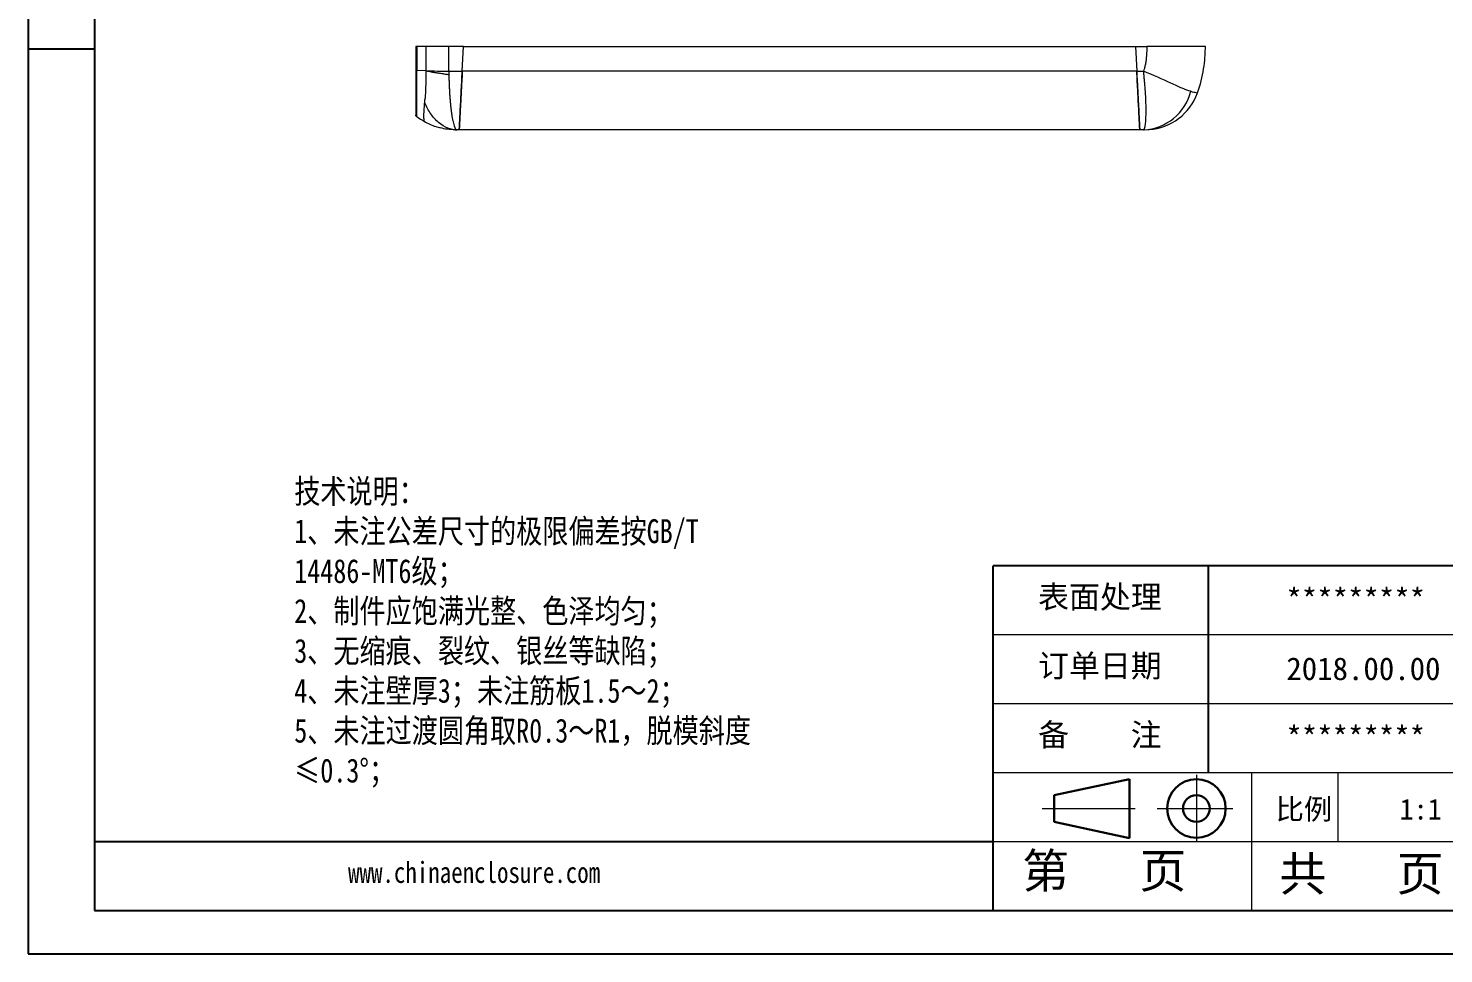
# Model space of a CAD drawing. Header units: inches. Extents: x 2883 to 4028, y 1129 to 1398.
# Drawn here: x 2882.9 to 3093.4, y 1128.8 to 1266.4 of the extents above; entities that cross this region are included whole.
import ezdxf

# ---------------------------------------------------------------- set-up
doc = ezdxf.new("R2010")
doc.units = ezdxf.units.IN
doc.header["$LTSCALE"] = 15
doc.linetypes.add('CENTER2', pattern=[28.575, 19.05, -3.175, 3.175, -3.175])
doc.layers.add('文字', color=81, linetype='Continuous')
for name, color, linetype, lineweight in [('粗实线', 7, 'Continuous', 30), ('细实线', 3, 'Continuous', 9), ('细点划线', 2, 'CENTER2', 9)]:
    doc.layers.add(name, color=color, linetype=linetype, lineweight=lineweight)
doc.styles.get("Standard").update_dxf_attribs({"font": 'txt', "bigfont": 'gbcbig.shx'})
doc.styles.add('宋体', font='', dxfattribs={"width": 0.8, "height": 3.5})
doc.styles.get('宋体').set_extended_font_data('SimSun')

msp = doc.modelspace()

# ---------------------------------------------------------------- linework, layer by layer
for p, q in [((2882.911, 1397.774), (2882.911, 1128.767)), ((2892.756, 1391.369), (2892.756, 1135.172)), ((2892.756, 1263.271), (2882.911, 1263.271)), ((2882.911, 1253.307), (2882.911, 1128.767)), ((3103.241, 1186.411), (3026.382, 1186.411)), ((3026.382, 1135.172), (3026.382, 1186.411)), ((3058.407, 1155.668), (3058.407, 1186.411)), ((3026.382, 1145.42), (2892.756, 1145.42)), ((2892.756, 1135.172), (3256.96, 1135.172)), ((2882.911, 1128.767), (3263.365, 1128.767)), ((2882.911, 1128.767), (3059.047, 1128.767))]:
    msp.add_line(p, q)
at = {"color": 7, "linetype": 'Continuous', "lineweight": 15}
for p, q in [((2940.537, 1263.663), (2940.537, 1260.094)), ((2940.674, 1263.663), (2940.674, 1260.081)), ((2942.045, 1263.663), (2940.674, 1263.663)), ((2941.995, 1263.663), (2940.691, 1263.663)), ((2942.045, 1263.663), (2942.045, 1260.05)), ((2945.446, 1259.981), (2945.446, 1263.663)), ((2947.444, 1259.981), (2947.637, 1263.663)), ((2947.444, 1259.981), (2947.637, 1263.663)), ((3047.537, 1263.663), (3047.73, 1259.981)), ((3047.537, 1263.663), (3047.73, 1259.981)), ((2942.044, 1260.034), (2940.674, 1260.081)), ((2942.044, 1260.034), (2942.045, 1260.05)), ((3056.54, 1256.186), (3056.749, 1256.75)), ((2940.573, 1253.29), (2940.587, 1253.28)), ((2940.668, 1253.221), (2940.685, 1253.209))]:
    msp.add_line(p, q, dxfattribs=at)
for centre, radius, start, end in [((2946.517, 1396.057), 136.081, 268.1167, 269.54886), ((3048.43, 1258.83), 7.574, 272.41211, 345.90588), ((3048.958, 1259.563), 8.3, 270, 336.00336)]:
    msp.add_arc(centre, radius, start, end, dxfattribs=at)
for points in [[(2940.674, 1263.663), (2940.59, 1263.663), (2940.537, 1263.663), (2940.537, 1263.663)], [(2947.637, 1263.663), (2946.906, 1263.663), (2946.176, 1263.663), (2945.446, 1263.663)], [(3047.537, 1263.663), (3048.099, 1263.663), (3048.661, 1263.663), (3049.222, 1263.663)], [(2945.446, 1259.981), (2945.447, 1259.816), (2945.449, 1259.649), (2945.451, 1259.482)], [(2945.446, 1259.981), (2946.111, 1259.981), (2946.777, 1259.981), (2947.444, 1259.981)], [(3047.73, 1259.981), (3048.068, 1259.981), (3048.406, 1259.981), (3048.744, 1259.981)]]:
    msp.add_open_spline(points, degree=3, dxfattribs=at)
for points, knots in [([(2945.446, 1263.663), (2944.841, 1263.663), (2944.248, 1263.663), (2943.104, 1263.663), (2942.56, 1263.663), (2942.045, 1263.663)], [0, 0, 0, 0, 0.5, 0.5, 1, 1, 1, 1]), ([(2947.637, 1263.663), (2954.982, 1263.663), (2962.349, 1263.663), (2974.627, 1263.663), (2979.524, 1263.663), (2989.338, 1263.663), (2994.256, 1263.663), (3009.036, 1263.663), (3018.869, 1263.663), (3034.991, 1263.663), (3041.276, 1263.663), (3047.537, 1263.663)], [0.09727704, 0.09727704, 0.09727704, 0.09727704, 0.28260282, 0.28260282, 0.40515184, 0.40515184, 0.52770086, 0.52770086, 0.7727989, 0.7727989, 0.93042382, 0.93042382, 0.93042382, 0.93042382]), ([(3049.222, 1263.663), (3049.221, 1263.507), (3049.22, 1263.195), (3049.201, 1262.574), (3049.158, 1261.993), (3049.079, 1261.378), (3048.995, 1260.901), (3048.878, 1260.408), (3048.785, 1260.112), (3048.744, 1259.981)], [0, 0, 0, 0, 0.1254548, 0.2507806, 0.5006956, 0.5931903, 0.7499195, 0.8899007, 1, 1, 1, 1]), ([(3057.937, 1263.663), (3057.937, 1263.663), (3057.882, 1263.663), (3057.723, 1263.663), (3057.657, 1263.663), (3057.498, 1263.663), (3057.404, 1263.663), (3057.087, 1263.663), (3056.827, 1263.663), (3056.368, 1263.663), (3056.203, 1263.663), (3055.851, 1263.663), (3055.661, 1263.663), (3055.066, 1263.663), (3054.633, 1263.663), (3053.931, 1263.663), (3053.688, 1263.663), (3053.184, 1263.663), (3052.922, 1263.663), (3052.124, 1263.663), (3051.571, 1263.663), (3050.426, 1263.663), (3049.829, 1263.663), (3049.222, 1263.663)], [0, 0, 0, 0, 0.125, 0.125, 0.1875, 0.1875, 0.25, 0.25, 0.375, 0.375, 0.4375, 0.4375, 0.5, 0.5, 0.625, 0.625, 0.6875, 0.6875, 0.75, 0.75, 0.875, 0.875, 1, 1, 1, 1]), ([(3056.765, 1256.745), (3057.196, 1257.941), (3057.495, 1259.152), (3057.773, 1260.905), (3057.837, 1261.479), (3057.898, 1262.319), (3057.913, 1262.596), (3057.927, 1263.005), (3057.931, 1263.139), (3057.936, 1263.409), (3057.936, 1263.567), (3057.937, 1263.663)], [0, 0, 0, 0, 0.5, 0.5, 0.75, 0.75, 0.875, 0.875, 0.9375, 0.9375, 1, 1, 1, 1]), ([(2940.674, 1260.081), (2940.634, 1260.082), (2940.598, 1260.084), (2940.549, 1260.089), (2940.537, 1260.092), (2940.537, 1260.094)], [0, 0, 0, 0, 0.5, 0.5, 1, 1, 1, 1]), ([(2940.537, 1260.094), (2940.537, 1260.018), (2940.537, 1259.859), (2940.537, 1259.61), (2940.537, 1259.342), (2940.537, 1259.056), (2940.537, 1258.577), (2940.537, 1258.05), (2940.537, 1257.486), (2940.537, 1256.949), (2940.537, 1256.37), (2940.537, 1255.804), (2940.537, 1255.37), (2940.537, 1255.022), (2940.537, 1254.73), (2940.537, 1254.466), (2940.537, 1254.229), (2940.537, 1254.021), (2940.537, 1253.843), (2940.537, 1253.696), (2940.537, 1253.58), (2940.537, 1253.496), (2940.537, 1253.444), (2940.537, 1253.437), (2940.537, 1253.434)], [0, 0, 0, 0, 0.0213282, 0.0445647, 0.0697039, 0.0967357, 0.1256452, 0.2070813, 0.2506998, 0.296973, 0.3754232, 0.4420322, 0.4998742, 0.5451248, 0.5904017, 0.6357221, 0.6810935, 0.7265163, 0.7719871, 0.8175008, 0.8630542, 0.9086481, 0.9542908, 1, 1, 1, 1]), ([(2940.684, 1253.176), (2940.684, 1253.177), (2940.684, 1253.179), (2940.683, 1253.196), (2940.683, 1253.222), (2940.682, 1253.26), (2940.682, 1253.307), (2940.681, 1253.365), (2940.681, 1253.433), (2940.68, 1253.51), (2940.68, 1253.597), (2940.68, 1253.694), (2940.679, 1253.801), (2940.679, 1253.916), (2940.679, 1254.041), (2940.678, 1254.175), (2940.678, 1254.318), (2940.678, 1254.469), (2940.678, 1254.629), (2940.677, 1254.798), (2940.677, 1254.974), (2940.677, 1255.219), (2940.676, 1255.613), (2940.674, 1256.186), (2940.672, 1256.814), (2940.671, 1257.375), (2940.672, 1257.975), (2940.674, 1258.588), (2940.675, 1259.203), (2940.676, 1259.662), (2940.675, 1259.948), (2940.674, 1260.081)], [0, 0, 0, 0, 0.0251738, 0.0503188, 0.0754399, 0.1005408, 0.1256244, 0.1506926, 0.1757466, 0.2007874, 0.2258151, 0.2508299, 0.2758317, 0.3008204, 0.325796, 0.3507589, 0.3757097, 0.4006498, 0.4255811, 0.4505063, 0.4754292, 0.5003545, 0.5492706, 0.6249649, 0.6997534, 0.7500954, 0.795013, 0.875234, 0.9226016, 0.9642008, 1, 1, 1, 1]), ([(2942.044, 1260.034), (2942.043, 1259.783), (2942.04, 1259.49), (2942.034, 1259.08), (2942.031, 1258.949), (2942.028, 1258.766), (2942.026, 1258.707), (2942.024, 1258.599), (2942.022, 1258.552), (2942.021, 1258.495)], [0, 0, 0, 0, 0.5, 0.5, 0.75, 0.75, 0.875, 0.875, 1, 1, 1, 1]), ([(2942.044, 1260.034), (2942.115, 1260.02), (2942.245, 1259.995), (2942.509, 1259.946), (2942.817, 1259.889), (2943.231, 1259.817), (2943.621, 1259.752), (2944.03, 1259.687), (2944.434, 1259.625), (2944.915, 1259.555), (2945.265, 1259.507), (2945.451, 1259.482)], [0, 0, 0, 0, 0.0688641, 0.125094, 0.2500779, 0.3553807, 0.5000512, 0.5950049, 0.710163, 0.8452975, 1, 1, 1, 1]), ([(2945.451, 1259.482), (2945.453, 1259.379), (2945.456, 1259.171), (2945.463, 1258.86), (2945.471, 1258.548), (2945.481, 1258.234), (2945.492, 1257.92), (2945.505, 1257.606), (2945.52, 1257.292), (2945.536, 1256.981), (2945.554, 1256.671), (2945.573, 1256.365), (2945.594, 1256.062), (2945.617, 1255.763), (2945.641, 1255.469), (2945.667, 1255.181), (2945.695, 1254.9), (2945.724, 1254.626), (2945.754, 1254.359), (2945.786, 1254.101), (2945.819, 1253.852), (2945.867, 1253.515), (2945.934, 1253.101), (2946.024, 1252.636), (2946.123, 1252.217), (2946.207, 1251.935), (2946.274, 1251.751), (2946.322, 1251.632), (2946.378, 1251.517), (2946.44, 1251.414), (2946.508, 1251.332), (2946.581, 1251.274), (2946.632, 1251.266), (2946.658, 1251.263)], [0, 0, 0, 0, 0.0231051, 0.046486, 0.0701335, 0.094038, 0.1181887, 0.1425743, 0.1671823, 0.1919997, 0.2170127, 0.2422066, 0.267566, 0.293075, 0.318717, 0.3444749, 0.3703311, 0.3962675, 0.4222657, 0.4483072, 0.474373, 0.5004444, 0.5583956, 0.619418, 0.6832021, 0.7493673, 0.774647, 0.8037305, 0.8364776, 0.8727125, 0.9122212, 0.9547489, 1, 1, 1, 1]), ([(2947.444, 1259.981), (2947.415, 1259.432), (2947.387, 1258.894), (2947.345, 1258.105), (2947.332, 1257.844), (2947.305, 1257.328), (2947.291, 1257.072), (2947.252, 1256.321), (2947.227, 1255.846), (2947.192, 1255.171), (2947.18, 1254.953), (2947.158, 1254.529), (2947.147, 1254.323), (2947.116, 1253.734), (2947.098, 1253.379), (2947.073, 1252.901), (2947.065, 1252.751), (2947.05, 1252.469), (2947.043, 1252.338), (2947.024, 1251.979), (2947.014, 1251.784), (2946.998, 1251.483), (2946.993, 1251.376), (2946.99, 1251.317)], [0, 0, 0, 0, 0.125, 0.125, 0.1875, 0.1875, 0.25, 0.25, 0.375, 0.375, 0.4375, 0.4375, 0.5, 0.5, 0.625, 0.625, 0.6875, 0.6875, 0.75, 0.75, 0.875, 0.875, 1, 1, 1, 1]), ([(2946.99, 1251.317), (2946.993, 1251.376), (2946.998, 1251.482), (2947.014, 1251.782), (2947.024, 1251.977), (2947.049, 1252.458), (2947.064, 1252.738), (2947.089, 1253.215), (2947.098, 1253.384), (2947.117, 1253.74), (2947.126, 1253.929), (2947.157, 1254.52), (2947.18, 1254.942), (2947.215, 1255.616), (2947.227, 1255.847), (2947.252, 1256.324), (2947.265, 1256.57), (2947.304, 1257.321), (2947.331, 1257.835), (2947.386, 1258.889), (2947.415, 1259.432), (2947.444, 1259.981)], [0, 0, 0, 0, 0.125, 0.125, 0.25, 0.25, 0.375, 0.375, 0.4375, 0.4375, 0.5, 0.5, 0.625, 0.625, 0.6875, 0.6875, 0.75, 0.75, 0.875, 0.875, 1, 1, 1, 1]), ([(3047.73, 1259.981), (3031.144, 1259.981), (3014.367, 1259.981), (2980.77, 1259.981), (2964.008, 1259.981), (2947.444, 1259.981)], [0, 0, 0, 0, 0.5, 0.5, 1, 1, 1, 1]), ([(3048.184, 1251.317), (3048.18, 1251.376), (3048.175, 1251.482), (3048.159, 1251.782), (3048.149, 1251.978), (3048.124, 1252.459), (3048.109, 1252.739), (3048.084, 1253.217), (3048.075, 1253.385), (3048.056, 1253.742), (3048.047, 1253.931), (3048.016, 1254.522), (3047.994, 1254.944), (3047.958, 1255.618), (3047.946, 1255.849), (3047.921, 1256.326), (3047.908, 1256.572), (3047.869, 1257.323), (3047.842, 1257.836), (3047.787, 1258.89), (3047.758, 1259.432), (3047.73, 1259.981)], [0, 0, 0, 0, 0.125, 0.125, 0.25, 0.25, 0.375, 0.375, 0.4375, 0.4375, 0.5, 0.5, 0.625, 0.625, 0.6875, 0.6875, 0.75, 0.75, 0.875, 0.875, 1, 1, 1, 1]), ([(3047.73, 1259.981), (3047.758, 1259.432), (3047.786, 1258.895), (3047.828, 1258.106), (3047.841, 1257.845), (3047.868, 1257.33), (3047.882, 1257.074), (3047.921, 1256.322), (3047.946, 1255.848), (3047.981, 1255.174), (3047.993, 1254.955), (3048.015, 1254.531), (3048.026, 1254.325), (3048.057, 1253.736), (3048.075, 1253.38), (3048.101, 1252.902), (3048.108, 1252.752), (3048.123, 1252.47), (3048.13, 1252.339), (3048.149, 1251.98), (3048.159, 1251.785), (3048.175, 1251.483), (3048.18, 1251.376), (3048.184, 1251.317)], [0, 0, 0, 0, 0.125, 0.125, 0.1875, 0.1875, 0.25, 0.25, 0.375, 0.375, 0.4375, 0.4375, 0.5, 0.5, 0.625, 0.625, 0.6875, 0.6875, 0.75, 0.75, 0.875, 0.875, 1, 1, 1, 1]), ([(3048.749, 1251.263), (3048.757, 1251.263), (3048.775, 1251.265), (3048.8, 1251.281), (3048.826, 1251.306), (3048.85, 1251.343), (3048.875, 1251.39), (3048.899, 1251.448), (3048.922, 1251.518), (3048.944, 1251.6), (3048.965, 1251.693), (3048.986, 1251.798), (3049.031, 1252.072), (3049.09, 1252.65), (3049.127, 1253.67), (3049.118, 1254.987), (3049.066, 1256.256), (3048.99, 1257.409), (3048.928, 1258.184), (3048.864, 1258.868), (3048.803, 1259.457), (3048.762, 1259.817), (3048.744, 1259.981)], [0, 0, 0, 0, 0.0215376, 0.0433295, 0.0653682, 0.0876452, 0.1101515, 0.1328773, 0.155812, 0.1789444, 0.2022627, 0.2257544, 0.2494064, 0.3686741, 0.4982889, 0.6048017, 0.7481697, 0.8142158, 0.8721122, 0.9221402, 0.9646477, 1, 1, 1, 1]), ([(3055.776, 1256.985), (3055.419, 1257.072), (3054.986, 1257.234), (3053.981, 1257.656), (3053.419, 1257.913), (3051.589, 1258.751), (3050.206, 1259.383), (3048.744, 1259.981)], [0, 0, 0, 0, 0.25, 0.25, 0.5, 0.5, 1, 1, 1, 1]), ([(2941.971, 1257.041), (2941.969, 1257.004), (2941.968, 1256.974), (2941.964, 1256.912), (2941.959, 1256.819), (2941.947, 1256.599), (2941.936, 1256.414), (2941.922, 1256.185), (2941.914, 1256.081), (2941.903, 1255.945), (2941.899, 1255.903), (2941.893, 1255.844), (2941.89, 1255.815), (2941.886, 1255.783), (2941.885, 1255.77), (2941.884, 1255.761), (2941.883, 1255.758), (2941.883, 1255.75)], [0, 0, 0, 0, 0.0625, 0.0625, 0.125, 0.25, 0.5, 0.5, 0.75, 0.75, 0.875, 0.875, 0.9375, 0.96875, 0.984375, 0.984375, 1, 1, 1, 1]), ([(2941.998, 1257.756), (2941.997, 1257.725), (2941.996, 1257.687), (2941.994, 1257.614), (2941.993, 1257.582), (2941.99, 1257.494), (2941.987, 1257.44), (2941.983, 1257.334), (2941.98, 1257.283), (2941.976, 1257.163), (2941.973, 1257.097), (2941.971, 1257.041)], [0, 0, 0, 0, 0.125, 0.125, 0.25, 0.25, 0.5, 0.5, 0.75, 0.75, 1, 1, 1, 1]), ([(2942.021, 1258.495), (2942.019, 1258.431), (2942.017, 1258.342), (2942.014, 1258.205), (2942.012, 1258.141), (2942.008, 1258.021), (2942.007, 1257.964), (2942.003, 1257.857), (2942, 1257.811), (2941.998, 1257.756)], [0, 0, 0, 0, 0.25, 0.25, 0.5, 0.5, 0.75, 0.75, 1, 1, 1, 1]), ([(2941.75, 1253.753), (2941.752, 1253.797), (2941.756, 1253.885), (2941.761, 1254.026), (2941.767, 1254.197), (2941.778, 1254.401), (2941.793, 1254.562), (2941.801, 1254.643)], [0, 0, 0, 0, 0.1669188, 0.3335188, 0.4999502, 0.7496647, 1, 1, 1, 1]), ([(2941.801, 1254.643), (2941.801, 1254.693), (2941.803, 1254.8), (2941.814, 1254.953), (2941.831, 1255.119), (2941.844, 1255.231), (2941.852, 1255.296)], [0, 0, 0, 0, 0.2367451, 0.4999252, 0.7076513, 1, 1, 1, 1]), ([(2941.852, 1255.296), (2941.86, 1255.374), (2941.876, 1255.52), (2941.881, 1255.677), (2941.883, 1255.75)], [0, 0, 0, 0, 0.5363125, 1, 1, 1, 1]), ([(2946.658, 1251.263), (2946.203, 1251.263), (2945.734, 1251.348), (2944.81, 1251.705), (2944.356, 1251.977), (2943.504, 1252.692), (2943.107, 1253.135), (2942.407, 1254.141), (2942.103, 1254.704), (2941.852, 1255.296)], [0, 0, 0, 0, 0.25, 0.25, 0.5, 0.5, 0.75, 0.75, 1, 1, 1, 1]), ([(2940.684, 1253.176), (2940.642, 1253.201), (2940.603, 1253.239), (2940.55, 1253.331), (2940.537, 1253.384), (2940.537, 1253.434)], [0, 0, 0, 0, 0.5, 0.5, 1, 1, 1, 1]), ([(2940.673, 1253.182), (2940.93, 1253.031), (2941.313, 1252.806), (2941.695, 1252.581), (2941.82, 1252.507)], [0, 0, 0, 0, 0.6738028, 1, 1, 1, 1]), ([(2941.746, 1253.083), (2941.745, 1253.115), (2941.744, 1253.177), (2941.743, 1253.279), (2941.744, 1253.351), (2941.745, 1253.387)], [0, 0, 0, 0, 0.334669, 0.6679838, 1, 1, 1, 1]), ([(2941.745, 1253.387), (2941.745, 1253.411), (2941.745, 1253.468), (2941.747, 1253.563), (2941.75, 1253.66), (2941.75, 1253.726), (2941.75, 1253.753)], [0, 0, 0, 0, 0.2121961, 0.5000661, 0.7965447, 1, 1, 1, 1]), ([(2941.824, 1252.505), (2941.822, 1252.506), (2941.815, 1252.509), (2941.806, 1252.521), (2941.793, 1252.55), (2941.782, 1252.596), (2941.769, 1252.673), (2941.757, 1252.786), (2941.748, 1252.931), (2941.747, 1253.036), (2941.746, 1253.083)], [0, 0, 0, 0, 0.0357255, 0.1425649, 0.2496521, 0.3731223, 0.499596, 0.698936, 0.8653649, 1, 1, 1, 1]), ([(2941.777, 1252.531), (2942.054, 1252.376), (2942.602, 1252.071), (2943.43, 1251.741), (2943.978, 1251.598), (2944.219, 1251.536)], [0, 0, 0, 0, 0.3643821, 0.7212637, 1, 1, 1, 1]), ([(2941.823, 1252.503), (2941.823, 1252.503), (2941.823, 1252.503), (2941.823, 1252.503), (2941.823, 1252.503), (2941.822, 1252.503), (2941.822, 1252.504), (2941.821, 1252.504), (2941.818, 1252.504), (2941.813, 1252.506), (2941.809, 1252.504), (2941.806, 1252.514), (2941.806, 1252.515)], [0, 0, 0, 0, 0.0001106, 0.0002322, 0.0005305, 0.001426, 0.0046136, 0.0170397, 0.0691754, 0.3264135, 0.930736, 1, 1, 1, 1]), ([(2946.388, 1251.263), (2945.988, 1251.275), (2945.256, 1251.297), (2944.543, 1251.463), (2944.219, 1251.539)], [0, 0, 0, 0, 0.5458126, 1, 1, 1, 1]), ([(2946.388, 1251.263), (2946.387, 1251.263), (2946.383, 1251.263), (2946.408, 1251.263), (2946.432, 1251.263), (2946.515, 1251.263), (2946.586, 1251.263), (2946.658, 1251.263)], [0, 0, 0, 0, 0.25, 0.25, 0.5, 0.5, 1, 1, 1, 1]), ([(3048.749, 1251.263), (3031.866, 1251.263), (3014.788, 1251.263), (2980.585, 1251.263), (2963.521, 1251.263), (2946.658, 1251.263)], [0, 0, 0, 0, 0.5, 0.5, 1, 1, 1, 1]), ([(2946.99, 1251.317), (2951.173, 1251.317), (2955.367, 1251.317), (2963.778, 1251.317), (2967.997, 1251.317), (2980.658, 1251.317), (2989.115, 1251.317), (3001.826, 1251.317), (3006.068, 1251.317), (3014.529, 1251.317), (3018.752, 1251.317), (3027.185, 1251.317), (3031.395, 1251.317), (3039.799, 1251.317), (3043.995, 1251.317), (3048.184, 1251.317)], [0, 0, 0, 0, 0.125, 0.125, 0.25, 0.25, 0.5, 0.5, 0.625, 0.625, 0.75, 0.75, 0.875, 0.875, 1, 1, 1, 1]), ([(2946.99, 1251.317), (2951.173, 1251.317), (2955.367, 1251.317), (2963.778, 1251.317), (2967.997, 1251.317), (2980.658, 1251.317), (2989.115, 1251.317), (3001.826, 1251.317), (3006.068, 1251.317), (3014.529, 1251.317), (3018.752, 1251.317), (3027.185, 1251.317), (3031.395, 1251.317), (3039.799, 1251.317), (3043.995, 1251.317), (3048.184, 1251.317)], [0, 0, 0, 0, 0.125, 0.125, 0.25, 0.25, 0.5, 0.5, 0.625, 0.625, 0.75, 0.75, 0.875, 0.875, 1, 1, 1, 1]), ([(3048.958, 1251.263), (3048.957, 1251.263), (3048.955, 1251.263), (3048.942, 1251.263), (3048.921, 1251.263), (3048.891, 1251.263), (3048.852, 1251.263), (3048.805, 1251.263), (3048.768, 1251.263), (3048.749, 1251.263)], [0, 0, 0, 0, 0.14383558, 0.28624439, 0.42788163, 0.56941321, 0.71150653, 0.85482116, 1, 1, 1, 1])]:
    msp.add_open_spline(points, degree=3, knots=knots, dxfattribs=at)
at = {"color": 8, "linetype": 'Continuous', "lineweight": 15}
msp.add_open_spline([(3055.776, 1256.985), (3055.925, 1256.949), (3056.226, 1256.876), (3056.525, 1256.804), (3056.702, 1256.762), (3056.725, 1256.756), (3056.733, 1256.754)], degree=3, knots=[0, 0, 0, 0, 0.2827366, 0.5678166, 0.8549632, 1, 1, 1, 1], dxfattribs=at)
at = {"layer": '粗实线', "color": 7}
for p, q in [((3046.636, 1154.709), (3035.438, 1152.336)), ((3046.636, 1154.709), (3046.636, 1145.933)), ((3035.438, 1152.336), (3035.438, 1148.376)), ((3035.438, 1148.376), (3046.636, 1145.933))]:
    msp.add_line(p, q, dxfattribs=at)
for radius in [4.353, 1.98]:
    msp.add_circle((3056.601, 1150.356), radius, dxfattribs=at)
at = {"layer": '细实线', "color": 7}
for p, q in [((3103.241, 1176.164), (3026.382, 1176.164)), ((3103.241, 1165.916), (3026.382, 1165.916)), ((3256.96, 1155.668), (3026.382, 1155.668)), ((3064.812, 1155.668), (3064.812, 1135.172)), ((3077.621, 1155.668), (3077.621, 1145.42)), ((3103.241, 1145.42), (3026.382, 1145.42))]:
    msp.add_line(p, q, dxfattribs=at)
at = {"layer": '细点划线', "color": 7}
for p, q in [((3056.601, 1155.367), (3056.601, 1145.42)), ((3033.653, 1150.356), (3047.493, 1150.356)), ((3050.779, 1150.356), (3062.031, 1150.356))]:
    msp.add_line(p, q, dxfattribs=at)

# ---------------------------------------------------------------- texts
at = {"char_height": 3.3702, "width": 1915.45091, "attachment_point": 1}
for s, insert in [('{\\fSimHei|b0|i0|c134|p49;表面处理}', (3033.065, 1183.503)), ('{\\fSimHei|b0|i0|c134|p49;*********}', (3069.978, 1183.07)), ('{\\fSimHei|b0|i0|c134|p49;订单日期}', (3033.065, 1173.255)), ('{\\fSimHei|b0|i0|c134|p49;2018.00.00}', (3069.978, 1172.822)), ('{\\fSimHei|b0|i0|c134|p49;备    注}', (3033.065, 1163.007)), ('{\\fSimHei|b0|i0|c134|p49;*********}', (3069.978, 1162.574))]:
    msp.add_mtext(s, dxfattribs=dict(at, insert=insert))
at = {"layer": '文字', "color": 0, "attachment_point": 1, "style": '宋体'}
for s, insert, char_height, width in [('{\\H1.111x;技术说明：\\P1、未注公差尺寸的极限偏差按GB/T 14486-MT6级；\\P2、制件应饱满光整、色泽均匀；\\P3、无缩痕、裂纹、银丝等缺陷；\\P4、未注壁厚3；未注筋板1.5～2；\\P5、未注过渡圆角取R0.3～R1，脱模斜度≤0.3%%D；}', (2922.458, 1199.299), 3.20247, 72.13368), ('www.chinaenclosure.com', (2930.457, 1142.421), 3.1313, 55.01397)]:
    msp.add_mtext(s, dxfattribs=dict(at, insert=insert, char_height=char_height, width=width))
at = {"layer": '细实线', "color": 7, "attachment_point": 1}
for s, insert, char_height, width in [('{\\fSimSun|b0|i0|c134|p54;比例}', (3068.398, 1151.787), 3.07437, 13.49552), ('{\\fSimSun|b0|i0|c134|p54;1:1}', (3086.813, 1151.787), 3.07437, 13.49552), ('{\\fSimSun|b0|i0|c134|p54;第   页}', (3030.694, 1143.658), 5.12395, 38.42961), ('{\\fSimSun|b0|i0|c134|p54; 共   页}', (3065.439, 1143.223), 5.12395, 38.42961)]:
    msp.add_mtext(s, dxfattribs=dict(at, insert=insert, char_height=char_height, width=width))

doc.saveas('drawing.dxf')
